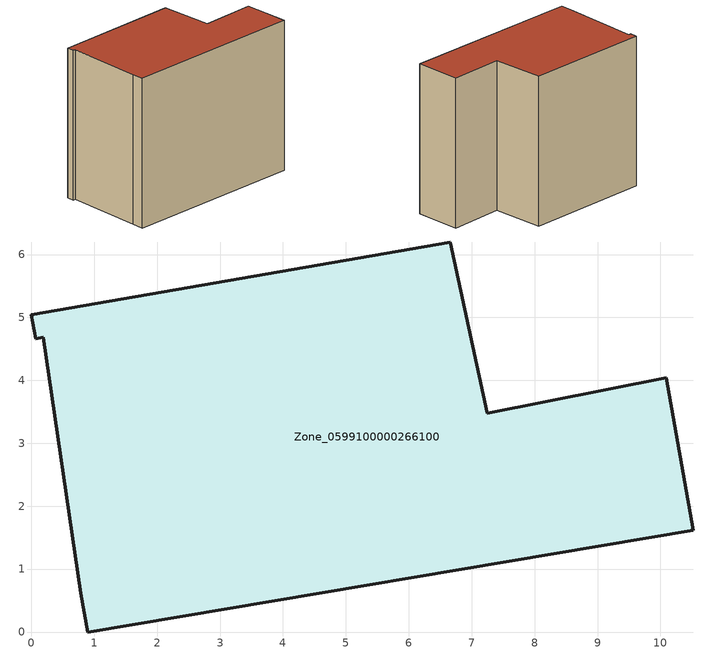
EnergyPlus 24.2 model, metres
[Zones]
Zone_0599100000266100
 floor ground (C_G): 0.79,0.61 0.19,4.69 0.07,4.66 0,5.04 6.66,6.2 7.25,3.48 10.09,4.04 10.52,1.62 0.9,0 z0
 wall outside (C_F): 10.52,1.62 10.09,4.04 7.25,3.48 6.66,6.2 0,5.04 0.07,4.66 0.19,4.69 0.79,0.61 0.9,0 10.52,1.62 z0:8.01
 roof outside (C_R): 0.19,4.69 0.79,0.61 0.9,0 10.52,1.62 10.09,4.04 7.25,3.48 6.66,6.2 0,5.04 0.07,4.66 z8.01
[BUILDING]
Pand.0599100000266100: North Axis=0; Terrain=City; Loads Convergence Tolerance Value=0.04; Temperature Convergence Tolerance Value=0.4; Solar Distribution=FullExterior; Maximum Number of Warmup Days=25; Minimum Number of Warmup Days=1
[Site:Location]
Rotterdam.The.Hague.AP_ZH_NLD Design_Conditions: Latitude=51.96; Longitude=4.45; Time Zone=1; Elevation=-4.5
[SITE:GROUNDTEMPERATURE:BUILDINGSURFACE]
18, 18, 18, 18, 18, 18, 18, 18, 18, 18, 18, 18
[MATERIAL] Thermal Absorptance=0.9; Solar Absorptance=0.7; Visible Absorptance=0.7
Name | Roughness | Thickness | Conductivity | Density | Specific Heat
G.TC.1946 | MediumSmooth | 0.15 | 1 | 540 | 1210
F.TC.1946 | Rough | 0.3 | 0.857143 | 1920 | 840
R.TC.1946 | MediumRough | 0.2 | 0.909091 | 1500 | 1000
[CONSTRUCTION]
C_G: G.TC.1946
C_F: F.TC.1946
C_R: R.TC.1946
[ZONE]
Zone_0599100000266100: Type=1; Multiplier=1; Ceiling Height=Autocalculate; Volume=Autocalculate; Floor Area=autocalculate; Part of Total Floor Area=Yes
[ZONEINFILTRATION:DESIGNFLOWRATE]
Infil_Zone_0599100000266100: Zone or ZoneList or Space or SpaceList=Zone_0599100000266100; Schedule=AlwaysOn; Design Flow Rate Calculation Method=Flow/Area; Flow Rate per Floor Area=0.003; Constant Term Coefficient=1; Temperature Term Coefficient=0; Velocity Term Coefficient=0; Velocity Squared Term Coefficient=0
[HVACTEMPLATE:ZONE:IDEALLOADSAIRSYSTEM]
Zone_0599100000266100: Maximum Heating Supply Air Temperature=50; Minimum Cooling Supply Air Temperature=13; Maximum Heating Supply Air Humidity Ratio=0.0156; Minimum Cooling Supply Air Humidity Ratio=0.0077; Heating Limit=NoLimit; Cooling Limit=NoLimit; Dehumidification Control Type=ConstantSensibleHeatRatio; Cooling Sensible Heat Ratio=0.7; Dehumidification Setpoint=60; Humidification Control Type=None; Humidification Setpoint=30; Outdoor Air Method=None; Outdoor Air Flow Rate per Person=0.00944; Outdoor Air Flow Rate per Zone Floor Area=0; Outdoor Air Flow Rate per Zone=0; Demand Controlled Ventilation Type=None; Outdoor Air Economizer Type=NoEconomizer; Heat Recovery Type=None; Sensible Heat Recovery Effectiveness=0.7; Latent Heat Recovery Effectiveness=0.65
[ZONECONTROL:THERMOSTAT]
ThermostatControl_Zone_0599100000266100: Zone or ZoneList=Zone_0599100000266100; Control Type Schedule=DualSetpointControlType; Control 1=Thermostat_Zone_0599100000266100; Temperature Difference Between Cutout And Setpoint=0
[THERMOSTATSETPOINT:DUALSETPOINT]
Thermostat_Zone_0599100000266100: Heating Setpoint Temperature Schedule=HeatingSetpoint_Zone_0599100000266100; Cooling Setpoint Temperature Schedule=CoolingSetpoint_Zone_0599100000266100
[SCHEDULE:COMPACT]
HeatingSetpoint_Zone_0599100000266100: Through: 12/31, For: AllDays, Until: 24:00, 21
CoolingSetpoint_Zone_0599100000266100: Through: 12/31, For: AllDays, Until: 24:00, 24
DualSetpointControlType: Through: 12/31, For: AllDays, Until: 24:00, 4
AlwaysOn: Through: 12/31, For: AllDays, Until: 24:00, 1
